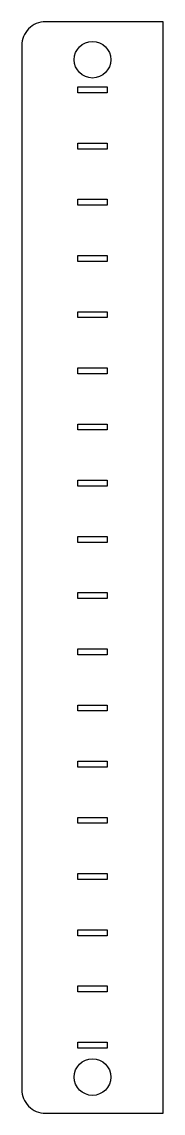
# Model space of a CAD drawing. Header units: millimetres. Extents: x -12 to 12, y -178 to 6.
import ezdxf

# ---------------------------------------------------------------- set-up
doc = ezdxf.new("R2010")
doc.units = ezdxf.units.MM
doc.layers.get('0').update_dxf_attribs({"linetype": 'CONTINUOUS'})

msp = doc.modelspace()

# ---------------------------------------------------------------- linework, layer by layer
msp.add_lwpolyline([(-12, -174.1, 0.414214), (-8, -178.1), (12, -178.1), (12, 6.4), (-8, 6.4, 0.414214), (-12, 2.4)], format="xyb", close=True)
for points in [[(2.5, -4.6), (2.5, -5.6), (-2.5, -5.6), (-2.5, -4.6)], [(2.5, -15.1), (-2.5, -15.1), (-2.5, -14.1), (2.5, -14.1)], [(2.5, -24.6), (-2.5, -24.6), (-2.5, -23.6), (2.5, -23.6)], [(2.5, -34.1), (-2.5, -34.1), (-2.5, -33.1), (2.5, -33.1)], [(2.5, -43.6), (-2.5, -43.6), (-2.5, -42.6), (2.5, -42.6)], [(2.5, -53.1), (-2.5, -53.1), (-2.5, -52.1), (2.5, -52.1)], [(2.5, -62.6), (-2.5, -62.6), (-2.5, -61.6), (2.5, -61.6)], [(2.5, -72.1), (-2.5, -72.1), (-2.5, -71.1), (2.5, -71.1)], [(2.5, -81.6), (-2.5, -81.6), (-2.5, -80.6), (2.5, -80.6)], [(2.5, -91.1), (-2.5, -91.1), (-2.5, -90.1), (2.5, -90.1)], [(2.5, -100.6), (-2.5, -100.6), (-2.5, -99.6), (2.5, -99.6)], [(2.5, -110.1), (-2.5, -110.1), (-2.5, -109.1), (2.5, -109.1)], [(2.5, -119.6), (-2.5, -119.6), (-2.5, -118.6), (2.5, -118.6)], [(2.5, -129.1), (-2.5, -129.1), (-2.5, -128.1), (2.5, -128.1)], [(2.5, -138.6), (-2.5, -138.6), (-2.5, -137.6), (2.5, -137.6)], [(2.5, -148.1), (-2.5, -148.1), (-2.5, -147.1), (2.5, -147.1)], [(2.5, -157.6), (-2.5, -157.6), (-2.5, -156.6), (2.5, -156.6)], [(2.5, -167.1), (-2.5, -167.1), (-2.5, -166.1), (2.5, -166.1)]]:
    msp.add_lwpolyline(points, close=True)
for centre in [(0, 0), (0, -172)]:
    msp.add_circle(centre, 3.1)

doc.saveas('drawing.dxf')
